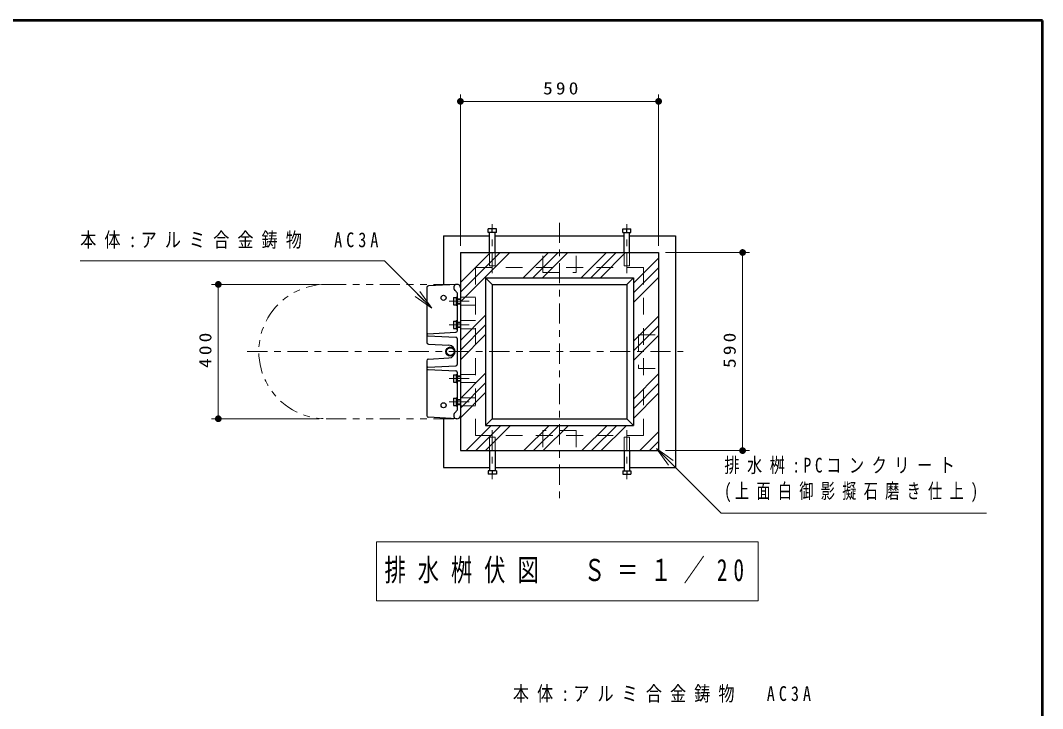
# Model space of a CAD drawing. Units: millimetres on the paper, scale 1:20. Extents: x -365 to 0, y -75 to 257.
# Drawn here: x -152.1 to 0, y 154.6 to 257 of the extents above; entities that cross this region are included whole.
import ezdxf

# ---------------------------------------------------------------- set-up
doc = ezdxf.new("R2010")
doc.units = ezdxf.units.MM
for name, pattern in [('USER1', [4.5, 2.5, -2]), ('USER2', [6, 3, -1, 1, -1]), ('USER3', [8, 3, -1, 1, -1, 1, -1])]:
    doc.linetypes.add(name, pattern=pattern)
doc.layers.add('1_20', color=7, linetype='Continuous', lineweight=13)
doc.layers.add('LY_4', color=7, linetype='Continuous', lineweight=13)
doc.styles.add('ＭＳ ゴシック', font='')
doc.styles.get('ＭＳ ゴシック').set_extended_font_data('MS Gothic')

# ---------------------------------------------------------------- blocks, each defined once
blk = doc.blocks.new('filled_dot')
at = {"color": 0, "linetype": 'Continuous', "lineweight": -2, "const_width": 1.25}
blk.add_lwpolyline([(-0.625, 0, 1), (0.625, 0, 1)], format="xyb", close=True, dxfattribs=at)

msp = doc.modelspace()

# ---------------------------------------------------------------- linework, layer by layer
at = {"layer": '1_20'}
for p, q in [((-86.635, 223.453), (-86.635, 245.953)), ((-86.635, 244.953), (-57.135, 244.953)), ((-57.135, 223.453), (-57.135, 245.953)), ((-86.635, 215.101), (-79.283, 222.453)), ((-86.635, 216.538), (-80.72, 222.453)), ((-86.635, 217.975), (-82.157, 222.453)), ((-77.286, 218.703), (-73.536, 222.453)), ((-75.849, 218.703), (-72.099, 222.453)), ((-74.412, 218.703), (-70.662, 222.453)), ((-68.665, 218.703), (-64.915, 222.453)), ((-67.228, 218.703), (-63.478, 222.453)), ((-65.791, 218.703), (-62.041, 222.453)), ((-56.135, 222.453), (-43.635, 222.453)), ((-44.635, 222.453), (-44.635, 192.953)), ((-60.885, 217.862), (-57.135, 221.612)), ((-60.885, 216.425), (-57.135, 220.175)), ((-107.635, 217.703), (-123.66, 217.703)), ((-122.66, 197.703), (-122.66, 217.703)), ((-60.885, 214.988), (-57.135, 218.738)), ((-90.883, 214.15), (-93.004, 216.271)), ((-92.65, 216.625), (-90.883, 214.15)), ((-90.883, 214.15), (-93.358, 215.918)), ((-86.635, 209.354), (-82.885, 213.104)), ((-60.885, 209.241), (-57.135, 212.991)), ((-86.635, 207.917), (-82.885, 211.667)), ((-60.885, 207.804), (-57.135, 211.554)), ((-86.635, 206.48), (-82.885, 210.23)), ((-60.885, 206.367), (-57.135, 210.117)), ((-86.635, 200.733), (-82.885, 204.483)), ((-60.885, 200.62), (-57.135, 204.37)), ((-86.635, 199.296), (-82.885, 203.046)), ((-60.885, 199.183), (-57.135, 202.933)), ((-86.635, 197.859), (-82.885, 201.609)), ((-60.885, 197.746), (-57.135, 201.496)), ((-107.635, 197.703), (-123.66, 197.703)), ((-85.794, 192.953), (-82.044, 196.703)), ((-84.357, 192.953), (-80.607, 196.703)), ((-82.92, 192.953), (-79.17, 196.703)), ((-77.173, 192.953), (-73.423, 196.703)), ((-75.736, 192.953), (-71.986, 196.703)), ((-74.299, 192.953), (-70.549, 196.703)), ((-68.552, 192.953), (-64.802, 196.703)), ((-67.115, 192.953), (-63.365, 196.703)), ((-65.678, 192.953), (-61.928, 196.703)), ((-59.931, 192.953), (-57.135, 195.749)), ((-58.494, 192.953), (-57.135, 194.312)), ((-55.689, 190.8), (-57.457, 193.275)), ((-57.457, 193.275), (-54.982, 191.507)), ((-57.457, 193.275), (-55.336, 191.154)), ((-56.135, 192.953), (-43.635, 192.953)), ((-99.13, 179.395), (-99.13, 170.595)), ((-42.33, 179.395), (-99.13, 179.395)), ((-42.33, 170.595), (-42.33, 179.395)), ((-99.13, 170.595), (-42.33, 170.595))]:
    msp.add_line(p, q, dxfattribs=at)
at = {"layer": '1_20', "linetype": 'USER2'}
for p, q in [((-81.885, 219.39), (-81.885, 226.679)), ((-71.885, 226.881), (-71.885, 185.875)), ((-61.885, 219.39), (-61.885, 226.679)), ((-88.329, 215.203), (-85.351, 215.203)), ((-88.329, 211.703), (-85.351, 211.703)), ((-118.346, 207.703), (-53.505, 207.703)), ((-88.329, 203.703), (-85.351, 203.703)), ((-88.329, 200.203), (-85.351, 200.203)), ((-81.885, 196.017), (-81.885, 188.727)), ((-61.885, 196.017), (-61.885, 188.727))]:
    msp.add_line(p, q, dxfattribs=at)
at = {"layer": '1_20', "lineweight": 25}
for p, q in [((-82.485, 225.453), (-82.485, 225.953)), ((-81.285, 225.953), (-82.485, 225.953)), ((-81.285, 225.453), (-82.485, 225.453)), ((-82.285, 222.453), (-82.285, 225.453)), ((-81.885, 225.453), (-81.885, 225.953)), ((-81.485, 222.453), (-81.485, 225.453)), ((-81.285, 225.453), (-81.285, 225.953)), ((-62.485, 225.453), (-62.485, 225.953)), ((-62.485, 225.953), (-61.285, 225.953)), ((-62.485, 225.453), (-61.285, 225.453)), ((-62.285, 222.453), (-62.285, 225.453)), ((-61.885, 225.453), (-61.885, 225.953)), ((-61.485, 222.453), (-61.485, 225.453)), ((-61.285, 225.453), (-61.285, 225.953)), ((-89.135, 224.953), (-89.135, 217.617)), ((-89.135, 224.953), (-82.285, 224.953)), ((-81.485, 224.953), (-62.285, 224.953)), ((-61.485, 224.953), (-54.635, 224.953)), ((-54.635, 224.953), (-54.635, 190.453)), ((-86.635, 222.453), (-86.635, 192.953)), ((-86.635, 222.453), (-57.135, 222.453)), ((-57.135, 222.453), (-57.135, 192.953)), ((-87.161, 217.703), (-91.398, 217.481)), ((-82.885, 218.703), (-81.885, 217.703)), ((-82.885, 218.703), (-60.885, 218.703)), ((-82.885, 218.703), (-82.885, 196.703)), ((-81.885, 217.703), (-81.885, 197.703)), ((-81.885, 217.703), (-61.885, 217.703)), ((-60.885, 218.703), (-61.885, 217.703)), ((-61.885, 217.703), (-61.885, 197.703)), ((-60.885, 218.703), (-60.885, 196.703)), ((-91.635, 217.231), (-91.635, 209.062)), ((-87.135, 216.427), (-87.135, 210.76)), ((-86.635, 217.203), (-86.635, 198.203)), ((-87.65, 215.751), (-87.25, 215.751)), ((-87.65, 215.751), (-87.65, 214.656)), ((-87.65, 214.656), (-87.25, 214.656)), ((-87.25, 215.803), (-87.135, 215.803)), ((-87.25, 215.803), (-87.25, 214.603)), ((-87.25, 214.603), (-87.135, 214.603)), ((-87.135, 215.578), (-86.635, 215.578)), ((-87.135, 215.503), (-86.635, 215.503)), ((-87.135, 214.903), (-86.635, 214.903)), ((-87.135, 214.828), (-86.635, 214.828)), ((-87.65, 212.251), (-87.65, 211.156)), ((-87.65, 212.251), (-87.25, 212.251)), ((-87.25, 212.303), (-87.135, 212.303)), ((-87.25, 212.303), (-87.25, 211.103)), ((-87.135, 212.078), (-86.635, 212.078)), ((-87.135, 212.003), (-86.635, 212.003)), ((-91.481, 210.366), (-87.301, 210.585)), ((-91.481, 210.041), (-87.301, 209.822)), ((-87.65, 211.156), (-87.25, 211.156)), ((-87.25, 211.103), (-87.135, 211.103)), ((-87.135, 211.403), (-86.635, 211.403)), ((-87.135, 211.328), (-86.635, 211.328)), ((-91.398, 208.813), (-88.335, 208.652)), ((-87.135, 209.647), (-87.135, 205.76)), ((-91.635, 206.345), (-91.635, 198.176)), ((-91.481, 205.366), (-87.301, 205.585)), ((-91.398, 206.594), (-88.335, 206.755)), ((-91.481, 205.041), (-87.301, 204.822)), ((-87.65, 204.251), (-87.65, 203.156)), ((-87.65, 204.251), (-87.25, 204.251)), ((-87.25, 204.303), (-87.135, 204.303)), ((-87.25, 204.303), (-87.25, 203.103)), ((-87.135, 204.647), (-87.135, 198.98)), ((-87.135, 204.078), (-86.635, 204.078)), ((-87.135, 204.003), (-86.635, 204.003)), ((-87.65, 203.156), (-87.25, 203.156)), ((-87.25, 203.103), (-87.135, 203.103)), ((-87.135, 203.403), (-86.635, 203.403)), ((-87.135, 203.328), (-86.635, 203.328)), ((-87.25, 200.803), (-87.135, 200.803)), ((-87.25, 200.803), (-87.25, 199.603)), ((-87.65, 200.751), (-87.65, 199.656)), ((-87.65, 200.751), (-87.25, 200.751)), ((-87.65, 199.656), (-87.25, 199.656)), ((-87.25, 199.603), (-87.135, 199.603)), ((-87.135, 200.578), (-86.635, 200.578)), ((-87.135, 200.503), (-86.635, 200.503)), ((-87.135, 199.903), (-86.635, 199.903)), ((-87.135, 199.828), (-86.635, 199.828)), ((-87.161, 197.704), (-91.398, 197.926)), ((-89.135, 197.788), (-89.135, 190.453)), ((-82.885, 196.703), (-81.885, 197.703)), ((-82.885, 196.703), (-82.085, 197.503)), ((-82.885, 196.703), (-60.885, 196.703)), ((-81.885, 197.703), (-61.885, 197.703)), ((-60.885, 196.703), (-61.885, 197.703)), ((-86.635, 192.953), (-57.135, 192.953)), ((-82.285, 192.953), (-82.285, 189.953)), ((-81.485, 192.953), (-81.485, 189.953)), ((-62.285, 192.953), (-62.285, 189.953)), ((-61.485, 192.953), (-61.485, 189.953)), ((-89.135, 190.453), (-82.285, 190.453)), ((-81.485, 190.453), (-62.285, 190.453)), ((-61.485, 190.453), (-54.635, 190.453)), ((-82.485, 189.953), (-82.485, 189.453)), ((-81.285, 189.953), (-82.485, 189.953)), ((-81.285, 189.453), (-82.485, 189.453)), ((-81.885, 189.953), (-81.885, 189.453)), ((-81.285, 189.953), (-81.285, 189.453)), ((-62.485, 189.953), (-62.485, 189.453)), ((-62.485, 189.953), (-61.285, 189.953)), ((-62.485, 189.453), (-61.285, 189.453)), ((-61.885, 189.953), (-61.885, 189.453)), ((-61.285, 189.953), (-61.285, 189.453))]:
    msp.add_line(p, q, dxfattribs=at)
at = {"layer": '1_20', "linetype": 'USER1'}
for p, q in [((-82.285, 220.453), (-82.285, 222.453)), ((-81.485, 220.453), (-81.485, 222.453)), ((-74.385, 219.453), (-74.385, 222.453)), ((-69.385, 219.453), (-69.385, 222.453)), ((-62.285, 220.453), (-62.285, 222.453)), ((-61.485, 220.453), (-61.485, 222.453)), ((-84.385, 220.203), (-84.385, 195.203)), ((-59.385, 220.203), (-84.385, 220.203)), ((-81.485, 220.453), (-82.285, 220.453)), ((-74.385, 219.453), (-69.385, 219.453)), ((-62.285, 220.453), (-61.485, 220.453)), ((-59.385, 195.203), (-59.385, 220.203)), ((-86.635, 215.803), (-84.385, 215.803)), ((-86.635, 214.603), (-84.385, 214.603)), ((-86.635, 212.303), (-84.385, 212.303)), ((-86.635, 211.103), (-84.385, 211.103)), ((-60.135, 210.203), (-57.135, 210.203)), ((-60.135, 210.203), (-60.135, 205.203)), ((-86.635, 204.303), (-84.385, 204.303)), ((-60.135, 205.203), (-57.135, 205.203)), ((-86.635, 203.103), (-84.385, 203.103)), ((-86.635, 200.803), (-84.385, 200.803)), ((-86.635, 199.603), (-84.385, 199.603)), ((-84.385, 195.203), (-59.385, 195.203)), ((-81.485, 194.953), (-82.285, 194.953)), ((-82.285, 194.953), (-82.285, 192.953)), ((-81.485, 194.953), (-81.485, 192.953)), ((-69.385, 195.953), (-74.385, 195.953)), ((-74.385, 195.953), (-74.385, 192.953)), ((-69.385, 195.953), (-69.385, 192.953)), ((-62.285, 194.953), (-61.485, 194.953)), ((-62.285, 194.953), (-62.285, 192.953)), ((-61.485, 194.953), (-61.485, 192.953))]:
    msp.add_line(p, q, dxfattribs=at)
at = {"layer": '1_20', "linetype": 'USER3'}
for p, q in [((-106.635, 217.703), (-87.17, 217.703)), ((-106.635, 197.703), (-87.084, 197.703))]:
    msp.add_line(p, q, dxfattribs=at)
at = {"layer": '1_20'}
for points in [[(-90.883, 214.15), (-97.954, 221.221), (-143.212, 221.221)], [(-57.457, 193.275), (-47.845, 183.663), (-8.356, 183.663)]]:
    msp.add_lwpolyline(points, dxfattribs=at)
at = {"layer": '1_20', "lineweight": 25}
for centre, radius in [((-89.135, 215.703), 0.375), ((-88.135, 207.703), 0.68), ((-88.135, 207.703), 0.58), ((-89.135, 199.703), 0.375)]:
    msp.add_circle(centre, radius, dxfattribs=at)
at = {"layer": '1_20', "linetype": 'USER3'}
msp.add_arc((-106.635, 207.703), 10, 89.99998, 270, dxfattribs=at)
at = {"layer": '1_20', "lineweight": 25}
for centre, radius, start, end in [((-87.135, 217.203), 0.5, 93, 230.44107), ((-87.135, 217.203), 0.5, 360, 93), ((-91.385, 217.231), 0.25, 93, 180), ((-88.275, 215.823), 1.29, 27.90547, 50.44107), ((-91.473, 210.203), 0.163, 93, 267), ((-87.31, 210.76), 0.175, 273, 360), ((-91.385, 209.062), 0.25, 180, 267), ((-88.385, 207.703), 0.95, 273, 87), ((-87.31, 209.647), 0.175, 360, 87), ((-91.385, 206.345), 0.25, 93, 180), ((-91.473, 205.203), 0.163, 93, 267), ((-87.31, 205.76), 0.175, 273, 360), ((-87.31, 204.647), 0.175, 360, 87), ((-91.385, 198.176), 0.25, 180, 267), ((-87.135, 198.203), 0.5, 129.55893, 267), ((-88.275, 199.583), 1.29, 309.55893, 332.09453), ((-87.135, 198.203), 0.5, 267, 359.99997)]:
    msp.add_arc(centre, radius, start, end, dxfattribs=at)
at = {"layer": 'LY_4', "lineweight": 50}
for p, q in [((0, 257), (-365, 257)), ((0, 0), (0, 257))]:
    msp.add_line(p, q, dxfattribs=at)

# ---------------------------------------------------------------- block references
at = {"layer": '1_20', "xscale": 0.4, "yscale": 0.4}
msp.add_blockref('filled_dot', (-86.635, 244.953), dxfattribs=at)
for p, rotation in [((-57.135, 244.953), 180), ((-44.635, 222.453), 270), ((-122.66, 217.703), 270), ((-122.66, 197.703), 90), ((-44.635, 192.953), 90)]:
    msp.add_blockref('filled_dot', p, dxfattribs=dict(at, rotation=rotation))

# ---------------------------------------------------------------- texts
at = {"layer": '1_20', "style": 'ＭＳ ゴシック'}
for s, insert, char_height, attachment_point in [('\\T1.33;\\W1.15;590', (-71.47, 245.953), 1.833, 8), ('\\T1.5;\\W0.8;本体:アルミ合金鋳物\u3000AC3A', (-143.212, 224.221), 2.199, 4), ('\\T1.5;\\W0.75;排水桝:PCコンクリート', (-47.356, 190.663), 2.199, 4), ('\\T1.52;\\W0.7;(上面白御影擬石磨き仕上)', (-47.356, 186.663), 2.199, 4), ('\\T1.57;\\W0.7;排水桝伏図\u3000Ｓ＝１／20', (-70.73, 174.995), 3.299, 5), ('\\T1.5;\\W0.8;本体:アルミ合金鋳物\u3000AC3A', (-78.829, 156.665), 2.199, 4)]:
    msp.add_mtext(s, dxfattribs=dict(at, insert=insert, char_height=char_height, attachment_point=attachment_point))
at = {"layer": '1_20', "char_height": 1.833, "attachment_point": 8, "rotation": 90, "style": 'ＭＳ ゴシック'}
for s, insert in [('\\T1.33;\\W1.15;400', (-123.66, 208.12)), ('\\T1.33;\\W1.15;590', (-45.635, 208.119))]:
    msp.add_mtext(s, dxfattribs=dict(at, insert=insert))

doc.saveas('drawing.dxf')
